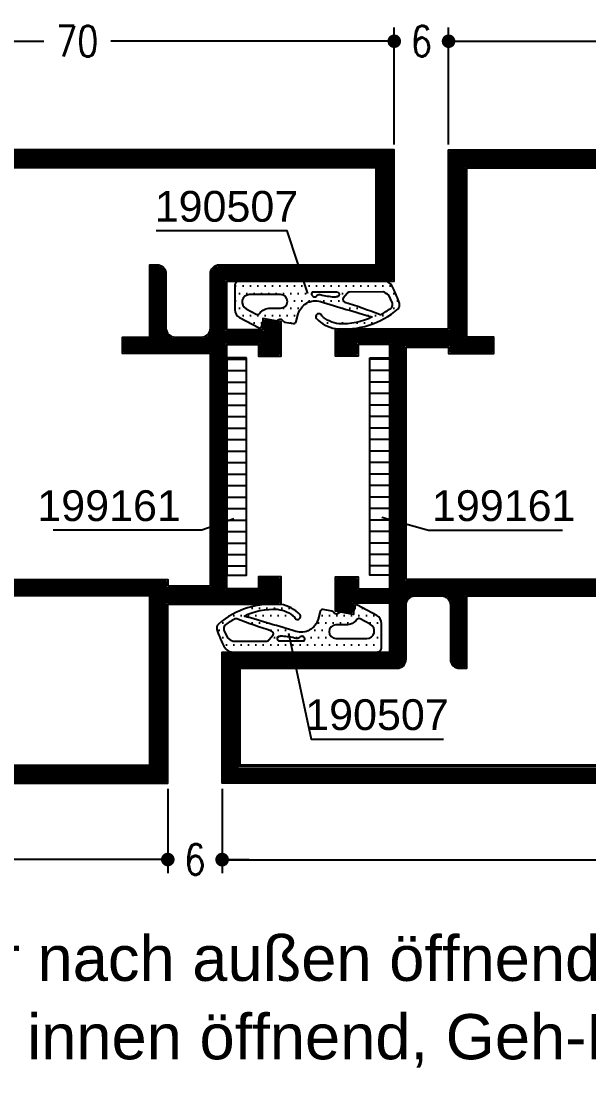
# Model space of a CAD drawing. Extents: x 16 to 119, y 66 to 211.
# Drawn here: x 51.6 to 82.9, y 152.5 to 210.6 of the extents above; entities that cross this region are included whole.
import ezdxf
from ezdxf.enums import TextEntityAlignment as Align

# ---------------------------------------------------------------- set-up
doc = ezdxf.new("R2010")
doc.units = 0
doc.header["$LTSCALE"] = 6
doc.linetypes.add('AUSGEZOGEN', pattern=[0])
doc.layers.get('0').update_dxf_attribs({"color": 4, "linetype": 'CONTINUOUS'})
doc.layers.get('DEFPOINTS').update_dxf_attribs({"linetype": 'AUSGEZOGEN'})
for name, color, linetype in [('01TXT', 7, 'CONTINUOUS'), ('DICHT_PAR', 3, 'CONTINUOUS'), ('DICHT_SCH', 3, 'CONTINUOUS'), ('KH_NOR', 7, 'CONTINUOUS'), ('KH_PAR', 3, 'CONTINUOUS'), ('KH_SCH', 3, 'CONTINUOUS'), ('LLMASSE', 7, 'AUSGEZOGEN'), ('PNR', 7, 'CONTINUOUS')]:
    doc.layers.add(name, color=color, linetype=linetype)
doc.styles.get("Standard").update_dxf_attribs({"font": 'simplex.shx', "width": 0.8})
doc.styles.add('SWISS', font='swiss.ttf')
doc.styles.add('SWISSL', font='swissl.ttf')
doc.dimstyles.new('DOK-1ZU1-PUNKT', dxfattribs={"dimscale": 0, "dimtxt": 3, "dimasz": 1.5, "dimexe": 1.5, "dimexo": 0.6, "dimgap": 1.5, "dimtad": 0, "dimdsep": 46, "dimtxsty": 'Standard', "dimblk": 'PUNKT', "dimblk1": 'PUNKT', "dimblk2": 'PUNKT', "dimcen": 0, "dimclrd": 2, "dimclre": 2, "dimclrt": 7, "dimadec": 0, "dimazin": 0, "dimtfac": 0.7, "dimtdec": 4, "dimtofl": 0, "dimtmove": 0, "dimatfit": 3, "dimldrblk": 'PUNKT', "dimfxl": 1, "dimtolj": 1, "dimtzin": 0, "dimarcsym": 0})

# ---------------------------------------------------------------- blocks, each defined once
blk = doc.blocks.new('*X16')
at = {"color": 0}
for p, q in [((0.4, 0.2), (0.4, 94.8)), ((0.6, 0.2), (0.6, 94.8)), ((0.8, 0.2), (0.8, 94.8)), ((1, 0.2), (1, 94.8)), ((1.2, 0.2), (1.2, 94.8)), ((1.4, 0.2), (1.4, 94.8)), ((1.6, 0.2), (1.6, 94.8)), ((68.6, 25.2), (68.6, 69.8)), ((68.8, 25.2), (68.8, 69.8)), ((69, 25.2), (69, 69.8)), ((69.2, 25.2), (69.2, 69.8)), ((69.4, 25.2), (69.4, 69.8)), ((69.6, 25.2), (69.6, 69.8)), ((21, 12.7), (21, 68.3)), ((21.2, 12.7), (21.2, 68.3)), ((21.4, 18.7), (21.4, 68.3)), ((21.6, 18.7), (21.6, 68.3)), ((21.8, 18.7), (21.8, 68.3)), ((22, 18.7), (22, 68.3)), ((22.2, 18.7), (22.2, 68.3)), ((68.4, 25.2), (68.4, 65.3)), ((47.8, 25.2), (47.8, 29.8)), ((48, 25.2), (48, 29.8)), ((48.2, 25.2), (48.2, 29.8)), ((48.4, 25.2), (48.4, 29.8)), ((48.6, 18.7), (48.6, 29.8)), ((48.8, 12.7), (48.8, 29.8)), ((49, 12.7), (49, 29.8)), ((13, 25.81), (13, 26.8)), ((13.2, 25.58), (13.2, 26.8)), ((13.4, 25.46), (13.4, 26.8)), ((13.6, 25.41), (13.6, 26.8)), ((13.8, 25.4), (13.8, 26.8)), ((14, 25.4), (14, 26.8)), ((14.2, 25.4), (14.2, 26.8)), ((14.4, 25.4), (14.4, 26.8)), ((14.6, 25.4), (14.6, 26.8)), ((14.8, 25.4), (14.8, 26.8)), ((15, 25.4), (15, 26.8)), ((15.2, 25.4), (15.2, 26.8)), ((15.4, 25.4), (15.4, 26.8)), ((15.6, 25.4), (15.6, 26.8)), ((15.8, 25.4), (15.8, 26.8)), ((16, 25.4), (16, 26.8)), ((16.2, 25.4), (16.2, 26.8)), ((16.4, 25.4), (16.4, 26.8)), ((16.6, 25.4), (16.6, 26.8)), ((16.8, 25.4), (16.8, 26.8)), ((17, 25.4), (17, 26.8)), ((17.2, 25.4), (17.2, 26.8)), ((17.4, 25.4), (17.4, 26.8)), ((17.6, 25.4), (17.6, 26.8)), ((17.8, 25.4), (17.8, 26.8)), ((18, 25.4), (18, 26.8)), ((18.2, 25.4), (18.2, 26.8)), ((18.4, 25.4), (18.4, 26.8)), ((18.6, 25.4), (18.6, 26.8)), ((18.8, 25.4), (18.8, 26.8)), ((19, 25.4), (19, 26.8)), ((19.2, 25.4), (19.2, 26.8)), ((19.4, 25.4), (19.4, 26.8)), ((19.6, 25.4), (19.6, 26.8)), ((19.8, 25.4), (19.8, 26.8)), ((20, 25.36), (20, 26.8)), ((20.2, 25.29), (20.2, 26.8)), ((20.4, 25.17), (20.4, 26.8)), ((20.6, 24.99), (20.6, 26.8)), ((20.8, 24.68), (20.8, 26.8)), ((49.2, 12.7), (49.2, 26.8)), ((49.4, 12.7), (49.4, 26.8)), ((49.6, 12.7), (49.6, 26.8)), ((49.8, 12.7), (49.8, 26.8)), ((50, 25.2), (50, 26.8)), ((50.2, 25.2), (50.2, 26.8)), ((50.4, 25.2), (50.4, 26.8)), ((50.6, 25.2), (50.6, 26.8)), ((50.8, 25.2), (50.8, 26.8)), ((51, 25.2), (51, 26.8)), ((51.2, 25.2), (51.2, 26.8)), ((51.4, 25.2), (51.4, 26.8)), ((51.6, 25.2), (51.6, 26.8)), ((51.8, 25.2), (51.8, 26.8)), ((52, 25.2), (52, 26.8)), ((52.2, 25.2), (52.2, 26.8)), ((52.4, 25.2), (52.4, 26.8)), ((52.6, 25.2), (52.6, 26.8)), ((52.8, 25.2), (52.8, 26.8)), ((53, 25.2), (53, 26.8)), ((53.2, 25.2), (53.2, 26.8)), ((53.4, 25.2), (53.4, 26.8)), ((53.6, 25.2), (53.6, 26.8)), ((53.8, 25.2), (53.8, 26.8)), ((54, 25.2), (54, 26.8)), ((54.2, 25.2), (54.2, 26.8)), ((54.4, 25.2), (54.4, 26.8)), ((54.6, 25.2), (54.6, 26.8)), ((54.8, 25.2), (54.8, 26.8)), ((55, 25.2), (55, 26.8)), ((55.2, 25.2), (55.2, 26.8)), ((55.4, 25.2), (55.4, 26.8)), ((55.6, 25.2), (55.6, 26.8)), ((55.8, 25.2), (55.8, 26.8)), ((56, 25.2), (56, 26.8)), ((56.2, 25.2), (56.2, 26.8)), ((56.4, 25.2), (56.4, 26.8)), ((56.6, 25.2), (56.6, 26.8)), ((56.8, 25.2), (56.8, 26.8)), ((57, 25.2), (57, 26.8)), ((57.2, 25.2), (57.2, 26.8)), ((57.4, 25.2), (57.4, 26.8)), ((57.6, 25.2), (57.6, 26.8)), ((57.8, 25.2), (57.8, 26.8)), ((58, 25.2), (58, 26.8)), ((58.2, 25.2), (58.2, 26.8)), ((58.4, 25.2), (58.4, 26.8)), ((58.6, 25.2), (58.6, 26.8)), ((58.8, 25.2), (58.8, 26.8)), ((59, 25.2), (59, 26.8)), ((59.2, 25.2), (59.2, 26.8)), ((59.4, 25.2), (59.4, 26.8)), ((59.6, 25.2), (59.6, 26.8)), ((59.8, 25.2), (59.8, 26.8)), ((60, 25.2), (60, 26.8)), ((60.2, 25.2), (60.2, 26.8)), ((60.4, 25.2), (60.4, 26.8)), ((60.6, 25.2), (60.6, 26.8)), ((60.8, 25.2), (60.8, 26.8)), ((61, 25.2), (61, 26.8)), ((61.2, 25.2), (61.2, 26.8)), ((61.4, 25.2), (61.4, 26.8)), ((61.6, 25.2), (61.6, 26.8)), ((61.8, 25.2), (61.8, 26.8)), ((62, 25.2), (62, 26.8)), ((62.2, 25.2), (62.2, 26.8)), ((62.4, 25.2), (62.4, 26.8)), ((62.6, 25.2), (62.6, 26.8)), ((62.8, 25.2), (62.8, 26.8)), ((63, 25.2), (63, 26.8)), ((63.2, 25.2), (63.2, 26.8)), ((63.4, 25.2), (63.4, 26.8)), ((63.6, 25.2), (63.6, 26.8)), ((63.8, 25.2), (63.8, 26.8)), ((64, 25.2), (64, 26.8)), ((64.2, 25.2), (64.2, 26.8)), ((64.4, 25.2), (64.4, 26.8)), ((64.6, 25.2), (64.6, 26.8)), ((64.8, 25.2), (64.8, 26.8)), ((65, 25.2), (65, 26.8)), ((65.2, 25.2), (65.2, 26.8)), ((65.4, 25.2), (65.4, 26.8)), ((65.6, 25.2), (65.6, 26.8)), ((65.8, 25.2), (65.8, 26.8)), ((66, 25.2), (66, 26.8)), ((66.2, 25.2), (66.2, 26.8)), ((66.4, 25.2), (66.4, 26.8)), ((66.6, 25.2), (66.6, 26.8)), ((66.8, 25.2), (66.8, 26.8)), ((67, 25.2), (67, 26.8)), ((67.2, 25.2), (67.2, 26.8)), ((67.4, 25.2), (67.4, 26.8)), ((67.6, 25.2), (67.6, 26.8)), ((67.8, 25.2), (67.8, 26.8)), ((68, 25.2), (68, 26.8)), ((68.2, 25.2), (68.2, 26.8)), ((13.2, 0.2), (13.2, 19.92)), ((13.4, 0.2), (13.4, 20.04)), ((13.6, 0.2), (13.6, 20.09)), ((13.8, 0.2), (13.8, 20.1)), ((14, 0.2), (14, 20.1)), ((14.2, 0.2), (14.2, 20.1)), ((14.4, 18.7), (14.4, 20.1)), ((14.6, 18.7), (14.6, 20.1)), ((14.8, 18.7), (14.8, 20.1)), ((15, 18.7), (15, 20.1)), ((15.2, 18.7), (15.2, 20.1)), ((15.4, 18.7), (15.4, 20.1)), ((15.6, 18.7), (15.6, 20.1)), ((15.8, 18.7), (15.8, 20.1)), ((16, 18.7), (16, 20.1)), ((16.2, 18.7), (16.2, 20.1)), ((16.4, 18.7), (16.4, 20.1)), ((16.6, 18.7), (16.6, 20.1)), ((16.8, 18.7), (16.8, 20.1)), ((17, 18.7), (17, 20.1)), ((17.2, 18.7), (17.2, 20.1)), ((17.4, 18.7), (17.4, 20.1)), ((17.6, 18.7), (17.6, 20.1)), ((17.8, 18.7), (17.8, 20.1)), ((18, 18.7), (18, 20.1)), ((18.2, 18.7), (18.2, 20.1)), ((18.4, 18.7), (18.4, 20.1)), ((18.6, 18.7), (18.6, 20.1)), ((18.8, 18.7), (18.8, 20.1)), ((19, 18.7), (19, 20.1)), ((19.2, 18.7), (19.2, 20.1)), ((19.4, 18.7), (19.4, 20.1)), ((19.6, 18.7), (19.6, 20.1)), ((19.8, 18.7), (19.8, 20.1)), ((20, 18.7), (20, 20.14)), ((20.2, 12.7), (20.2, 20.21)), ((20.4, 12.7), (20.4, 20.33)), ((20.6, 12.7), (20.6, 20.51)), ((20.8, 12.7), (20.8, 20.82)), ((22.4, 18.7), (22.4, 20.1)), ((22.6, 18.7), (22.6, 20.1)), ((22.8, 18.7), (22.8, 20.1)), ((23, 18.7), (23, 20.1)), ((23.2, 18.7), (23.2, 20.1)), ((23.4, 18.7), (23.4, 20.1)), ((23.6, 18.7), (23.6, 20.1)), ((23.8, 18.7), (23.8, 20.1)), ((24, 18.7), (24, 20.1)), ((24.2, 18.7), (24.2, 20.1)), ((24.4, 18.7), (24.4, 20.1)), ((24.6, 18.7), (24.6, 20.1)), ((24.8, 18.7), (24.8, 20.1)), ((25, 18.7), (25, 20.1)), ((25.2, 18.7), (25.2, 20.1)), ((25.4, 18.7), (25.4, 20.1)), ((25.6, 18.7), (25.6, 20.1)), ((25.8, 18.7), (25.8, 20.1)), ((26, 18.7), (26, 20.1)), ((26.2, 18.7), (26.2, 20.1)), ((26.4, 18.7), (26.4, 20.1)), ((26.6, 18.7), (26.6, 20.1)), ((26.8, 18.7), (26.8, 20.1)), ((27, 18.7), (27, 20.1)), ((27.2, 18.7), (27.2, 20.1)), ((27.4, 18.7), (27.4, 20.1)), ((27.6, 18.7), (27.6, 20.1)), ((27.8, 18.7), (27.8, 20.1)), ((28, 18.7), (28, 20.1)), ((28.2, 18.7), (28.2, 20.1)), ((28.4, 18.7), (28.4, 20.1)), ((28.6, 18.7), (28.6, 20.1)), ((28.8, 18.7), (28.8, 20.1)), ((29, 18.7), (29, 20.1)), ((29.2, 18.7), (29.2, 20.1)), ((29.4, 18.7), (29.4, 20.1)), ((29.6, 18.7), (29.6, 20.1)), ((29.8, 18.7), (29.8, 20.1)), ((30, 18.7), (30, 20.1)), ((30.2, 18.7), (30.2, 20.1)), ((30.4, 18.7), (30.4, 20.1)), ((30.6, 18.7), (30.6, 20.1)), ((30.8, 18.7), (30.8, 20.1)), ((31, 18.7), (31, 20.1)), ((31.2, 18.7), (31.2, 20.1)), ((31.4, 18.7), (31.4, 20.1)), ((31.6, 18.7), (31.6, 20.1)), ((31.8, 18.7), (31.8, 20.1)), ((32, 18.7), (32, 20.1)), ((32.2, 18.7), (32.2, 20.1)), ((32.4, 18.7), (32.4, 20.1)), ((32.6, 18.7), (32.6, 20.1)), ((32.8, 18.7), (32.8, 20.1)), ((33, 18.7), (33, 20.1)), ((33.2, 18.7), (33.2, 20.1)), ((33.4, 18.7), (33.4, 20.1)), ((33.6, 18.7), (33.6, 20.1)), ((33.8, 18.7), (33.8, 20.1)), ((34, 18.7), (34, 20.1)), ((34.2, 18.7), (34.2, 20.1)), ((34.4, 18.7), (34.4, 20.1)), ((34.6, 18.7), (34.6, 20.1)), ((34.8, 18.7), (34.8, 20.1)), ((35, 18.7), (35, 20.1)), ((35.2, 18.7), (35.2, 20.1)), ((35.4, 18.7), (35.4, 20.1)), ((35.6, 18.7), (35.6, 20.1)), ((35.8, 18.7), (35.8, 20.1)), ((36, 18.7), (36, 20.1)), ((36.2, 18.7), (36.2, 20.1)), ((36.4, 18.7), (36.4, 20.1)), ((36.6, 18.7), (36.6, 20.1)), ((36.8, 18.7), (36.8, 20.1)), ((37, 18.7), (37, 20.1)), ((37.2, 18.7), (37.2, 20.1)), ((37.4, 18.7), (37.4, 20.1)), ((37.6, 18.7), (37.6, 20.1)), ((37.8, 18.7), (37.8, 20.1)), ((38, 18.7), (38, 20.1)), ((38.2, 18.7), (38.2, 20.1)), ((38.4, 18.7), (38.4, 20.1)), ((38.6, 18.7), (38.6, 20.1)), ((38.8, 18.7), (38.8, 20.1)), ((39, 18.7), (39, 20.1)), ((39.2, 18.7), (39.2, 20.1)), ((39.4, 18.7), (39.4, 20.1)), ((39.6, 18.7), (39.6, 20.1)), ((39.8, 18.7), (39.8, 20.1)), ((40, 18.7), (40, 20.1)), ((40.2, 18.7), (40.2, 20.1)), ((40.4, 18.7), (40.4, 20.1)), ((40.6, 18.7), (40.6, 20.1)), ((40.8, 18.7), (40.8, 20.1)), ((41, 18.7), (41, 20.1)), ((41.2, 18.7), (41.2, 20.1)), ((41.4, 18.7), (41.4, 20.1)), ((41.6, 18.7), (41.6, 20.1)), ((41.8, 18.7), (41.8, 20.1)), ((42, 18.7), (42, 20.1)), ((42.2, 18.7), (42.2, 20.1)), ((42.4, 18.7), (42.4, 20.1)), ((42.6, 18.7), (42.6, 20.1)), ((42.8, 18.7), (42.8, 20.1)), ((43, 18.7), (43, 20.1)), ((43.2, 18.7), (43.2, 20.1)), ((43.4, 18.7), (43.4, 20.1)), ((43.6, 18.7), (43.6, 20.1)), ((43.8, 18.7), (43.8, 20.1)), ((44, 18.7), (44, 20.1)), ((44.2, 18.7), (44.2, 20.1)), ((44.4, 18.7), (44.4, 20.1)), ((44.6, 18.7), (44.6, 20.1)), ((44.8, 18.7), (44.8, 20.1)), ((45, 18.7), (45, 20.1)), ((45.2, 18.7), (45.2, 20.1)), ((45.4, 18.7), (45.4, 20.1)), ((45.6, 18.7), (45.6, 20.1)), ((45.8, 18.7), (45.8, 20.1)), ((46, 18.7), (46, 20.1)), ((46.2, 18.7), (46.2, 20.1)), ((46.4, 18.7), (46.4, 20.1)), ((46.6, 18.7), (46.6, 20.1)), ((46.8, 18.7), (46.8, 20.1)), ((47, 18.7), (47, 20.1)), ((47.2, 18.7), (47.2, 20.1)), ((47.4, 18.7), (47.4, 20.1)), ((47.6, 18.7), (47.6, 20.1)), ((47.8, 18.7), (47.8, 20.1)), ((48, 18.7), (48, 20.1)), ((48.2, 18.7), (48.2, 20.1)), ((48.4, 18.7), (48.4, 20.1)), ((13, 0.2), (13, 19.69)), ((19, 13.62), (19, 14.3)), ((19.2, 12.7), (19.2, 14.3)), ((19.4, 12.7), (19.4, 14.3)), ((19.6, 12.7), (19.6, 14.3)), ((19.8, 12.7), (19.8, 14.3)), ((20, 12.7), (20, 14.3)), ((21.4, 12.7), (21.4, 14.8)), ((21.6, 12.7), (21.6, 14.8)), ((21.8, 12.7), (21.8, 14.8)), ((22, 12.7), (22, 14.8)), ((22.2, 12.7), (22.2, 14.8)), ((22.4, 12.7), (22.4, 14.8)), ((47.6, 12.7), (47.6, 14.8)), ((47.8, 12.7), (47.8, 14.8)), ((48, 12.7), (48, 14.8)), ((48.2, 12.7), (48.2, 14.8)), ((48.4, 12.7), (48.4, 14.8)), ((48.6, 12.7), (48.6, 14.8)), ((1.8, 0.2), (1.8, 1.8)), ((2, 0.2), (2, 1.8)), ((2.2, 0.2), (2.2, 1.8)), ((2.4, 0.2), (2.4, 1.8)), ((2.6, 0.2), (2.6, 1.8)), ((2.8, 0.2), (2.8, 1.8)), ((3, 0.2), (3, 1.8)), ((3.2, 0.2), (3.2, 1.8)), ((3.4, 0.2), (3.4, 1.8)), ((3.6, 0.2), (3.6, 1.8)), ((3.8, 0.2), (3.8, 1.8)), ((4, 0.2), (4, 1.8)), ((4.2, 0.2), (4.2, 1.8)), ((4.4, 0.2), (4.4, 1.8)), ((4.6, 0.2), (4.6, 1.8)), ((4.8, 0.2), (4.8, 1.8)), ((5, 0.2), (5, 1.8)), ((5.2, 0.2), (5.2, 1.8)), ((5.4, 0.2), (5.4, 1.8)), ((5.6, 0.2), (5.6, 1.8)), ((5.8, 0.2), (5.8, 1.8)), ((6, 0.2), (6, 1.8)), ((6.2, 0.2), (6.2, 1.8)), ((6.4, 0.2), (6.4, 1.8)), ((6.6, 0.2), (6.6, 1.8)), ((6.8, 0.2), (6.8, 1.8)), ((7, 0.2), (7, 1.8)), ((7.2, 0.2), (7.2, 1.8)), ((7.4, 0.2), (7.4, 1.8)), ((7.6, 0.2), (7.6, 1.8)), ((7.8, 0.2), (7.8, 1.8)), ((8, 0.2), (8, 1.8)), ((8.2, 0.2), (8.2, 1.8)), ((8.4, 0.2), (8.4, 1.8)), ((8.6, 0.2), (8.6, 1.8)), ((8.8, 0.2), (8.8, 1.8)), ((9, 0.2), (9, 1.8)), ((9.2, 0.2), (9.2, 1.8)), ((9.4, 0.2), (9.4, 1.8)), ((9.6, 0.2), (9.6, 1.8)), ((9.8, 0.2), (9.8, 1.8)), ((10, 0.2), (10, 1.8)), ((10.2, 0.2), (10.2, 1.8)), ((10.4, 0.2), (10.4, 1.8)), ((10.6, 0.2), (10.6, 1.8)), ((10.8, 0.2), (10.8, 1.8)), ((11, 0.2), (11, 1.8)), ((11.2, 0.2), (11.2, 1.8)), ((11.4, 0.2), (11.4, 1.8)), ((11.6, 0.2), (11.6, 1.8)), ((11.8, 0.2), (11.8, 1.8)), ((12, 0.2), (12, 1.8)), ((12.2, 0.2), (12.2, 1.8)), ((12.4, 0.2), (12.4, 1.8)), ((12.6, 0.2), (12.6, 1.8)), ((12.8, 0.2), (12.8, 1.8))]:
    blk.add_line(p, q, dxfattribs=at)
blk = doc.blocks.new('B-LL132343')
at = {"layer": 'KH_NOR'}
blk.add_lwpolyline([(0, 101), (0, 6), (14.5, 6), (14.5, 24.5), (19.9, 24.5), (19.9, 20.5), (18.64, 20.5), (19, 18.5), (22.8, 18.5), (22.8, 21), (21.5, 21), (21.5, 24.5), (48.5, 24.5), (48.5, 21), (47.2, 21), (47.2, 18.5), (50.2, 18.5), (50.2, 31), (70, 31), (70, 76)], dxfattribs=at)
blk.add_lwpolyline([(13.7, 69.7, -0.414214), (12.7, 70.7), (12.7, 91.7), (9.2, 91.7), (9.2, 99), (2, 99), (2, 8), (12.7, 8), (12.7, 25.3, -0.414214), (13.7, 26.3), (19.7, 26.3, 0.414214), (20.7, 27.3), (20.7, 30.2, 0.414214), (19.7, 31.2), (13.7, 31.2, -0.414214), (12.7, 32.2), (12.7, 33), (20.7, 33), (20.7, 69.7), (13.7, 69.7)], format="xyb", close=True, dxfattribs=at)
blk.add_lwpolyline([(22.5, 72.7), (22.5, 26.3), (48.2, 26.3), (48.2, 31), (47.5, 31), (47.5, 36), (49.3, 36), (49.3, 33), (68, 33), (68, 69.7), (49.3, 69.7), (49.3, 66.7), (47.5, 66.7), (47.5, 72.7), (22.5, 72.7)], close=True, dxfattribs=at)
at = {"layer": 'KH_PAR'}
blk.add_lwpolyline([(0.2, 100.8), (0.2, 6.2), (14.3, 6.2), (14.3, 24.7), (20.1, 24.7), (20.1, 20.3), (18.88, 20.3), (19.16, 18.7), (22.6, 18.7), (22.6, 20.8), (21.3, 20.8), (21.3, 24.7), (48.7, 24.7), (48.7, 20.8), (47.4, 20.8), (47.4, 18.7), (50, 18.7), (50, 31.2), (69.8, 31.2), (69.8, 75.8)], dxfattribs=at)
blk.add_lwpolyline([(13.7, 69.9, -0.414214), (12.9, 70.7), (12.9, 91.9), (9.4, 91.9), (9.4, 99.2), (1.8, 99.2), (1.8, 7.8), (12.9, 7.8), (12.9, 25.3, -0.414214), (13.7, 26.1), (19.7, 26.1, 0.414214), (20.9, 27.3), (20.9, 30.2, 0.414214), (19.7, 31.4), (13.7, 31.4, -0.414214), (12.9, 32.2), (12.9, 32.8), (20.9, 32.8), (20.9, 69.9), (13.7, 69.9)], format="xyb", close=True, dxfattribs=at)
blk.add_lwpolyline([(22.3, 72.9), (22.3, 26.1), (48.4, 26.1), (48.4, 31.2), (47.7, 31.2), (47.7, 35.8), (49.1, 35.8), (49.1, 32.8), (68.2, 32.8), (68.2, 69.9), (49.1, 69.9), (49.1, 66.9), (47.7, 66.9), (47.7, 72.9), (22.3, 72.9)], close=True, dxfattribs=at)
at = {"layer": 'KH_SCH'}
blk.add_blockref('*X16', (0, 6), dxfattribs=at)
blk = doc.blocks.new('STREIFEN')
at = {"layer": 'DICHT_SCH'}
h = blk.add_hatch(dxfattribs=at)
h.set_pattern_fill('LINE', color=256, scale=0.4, angle=90, style=0)
h.set_pattern_definition([(90, (-94.3153, -226.5009), (-1.27, 8e-17), [])])
h.paths.add_polyline_path([(0, 2.2), (0, 0), (24, 0), (24, 2.2)])
at = {"layer": 'DICHT_PAR'}
blk.add_lwpolyline([(0, 2.2), (0, 0), (24, 0), (24, 2.2)], close=True, dxfattribs=at)
blk = doc.blocks.new('LL199161')
blk.add_blockref('STREIFEN', (0, 0))
blk = doc.blocks.new('B-LL190507')
at = {"layer": 'DICHT_SCH'}
h = blk.add_hatch(dxfattribs=at)
h.set_pattern_fill('DOTS', color=256, scale=13, angle=90, style=0)
h.set_pattern_definition([(90, (-2.1042, 9.245), (-0.8125, 0.40625), [0, -0.8125])])
edge = h.paths.add_edge_path()
edge.add_arc((2.52, 5.66), 7.25, 176.5467, 206.4924, ccw=False)
edge.add_arc((-1.49, 5.76), 3.24, 136.466, 174.1543, ccw=False)
edge.add_arc((-3.95, 8.32), 0.337, 288.1014, 483.2427)
edge.add_arc((-1.58, 5.88), 3.73, 133.2131, 170.8315)
edge.add_arc((3.83, 5.56), 9.14, 174.2794, 220.8474)
edge.add_arc((-2.65, 0.02), 0.609, 225.1772, 284.6593)
edge.add_arc((-5.17, 8.44), 9.4, 286.5109, 297.7021)
edge.add_arc((-1.16, 1.22), 1.16, 287.9222, 357.4534)
edge.add_line((0, 1.17), (0, 17.1))
edge.add_arc((-0.5, 17.1), 0.5, 360, 450)
edge.add_line((-0.5, 17.6), (-3.16, 17.6))
edge.add_arc((-3.16, 16.6), 1, 90, 152)
edge.add_line((-4.04, 17.07), (-5.18, 14.93))
edge.add_arc((-5, 14.84), 0.2, 152, 255)
edge.add_line((-5.05, 14.65), (-4.5, 14.5))
edge.add_line((-4.5, 14.5), (-4.5, 13.28))
edge.add_arc((-4.2, 13.28), 0.3, 180, 210)
edge.add_line((-4.46, 13.13), (-4.24, 12.75))
edge.add_arc((-4.5, 12.6), 0.3, 295.932, 390, ccw=False)
edge.add_arc((-4.24, 12.06), 0.3, 115.932, 170)
edge.add_line((-4.53, 12.11), (-4.7, 11.17))
edge.add_arc((-4.4, 11.12), 0.3, 170, 255)
edge.add_line((-4.48, 10.83), (-3.64, 10.6))
edge.add_arc((-4.17, 8.69), 1.98, 344.1903, 434.6273, ccw=False)
edge.add_arc((267.76, -75.68), 282.73, 162.7521, 163.9639)
edge = h.paths.add_edge_path(flags=16)
edge.add_line((-3.07, 16.36), (-3.66, 15.24))
edge.add_arc((-3.4, 15.1), 0.3, 152, 232.3301)
edge.add_arc((-4.5, 13.68), 1.5, 360, 412.3301, ccw=False)
edge.add_line((-3, 13.68), (-3, 12.55))
edge.add_arc((-2.25, 12.55), 0.75, 180, 360)
edge.add_line((-1.5, 12.55), (-1.5, 15.97))
edge.add_arc((-2.33, 15.97), 0.834, 360, 512)
edge = h.paths.add_edge_path(flags=16)
edge.add_arc((-1.96, 8.25), 0.464, 348.1957, 394.0677, ccw=False)
edge.add_arc((5.08, 6.34), 6.83, 164.5836, 177.4216)
edge.add_arc((-0.55, 6.58), 1.19, 176.7166, 195.3946)
edge.add_line((-1.7, 6.26), (-1.6, 6.09))
edge.add_arc((-1.48, 6.31), 0.253, 240.7297, 366.7579)
edge.add_line((-1.23, 6.34), (-1.24, 9.07))
edge.add_arc((-1.43, 8.8), 0.327, 416.3347, 602.9129)
edge = h.paths.add_edge_path(flags=16)
edge.add_arc((-2.59, 0.57), 0.399, 284.2836, 305.0373)
edge.add_line((-2.36, 0.24), (-1.57, 0.6))
edge.add_arc((-3.31, 2.09), 2.29, 319.5545, 337.1345)
edge.add_line((-1.2, 1.2), (-1.22, 4.95))
edge.add_arc((-1.52, 4.95), 0.3, 360.3199, 420.3199)
edge.add_line((-1.37, 5.21), (-1.89, 5.62))
edge.add_arc((-2.04, 5.36), 0.3, 420.3199, 520.1295)
edge.add_arc((-65.51, 25.46), 66.27, 338.9372, 342.4379, ccw=False)
edge.add_arc((-3.38, 1.52), 0.304, 155.8587, 215.755)
edge.add_arc((4.37, 5.76), 9.14, 208.9063, 217.0073)
edge.add_arc((-2.58, 0.98), 0.802, 244.1463, 276.2585)
at = {"layer": 'DICHT_PAR'}
for points in [[(-3.97, 2.42, -0.131411), (-4.72, 6.09, -0.165945), (-3.84, 8, 1.141701), (-4.13, 8.6, 0.165632), (-5.26, 6.47, 0.206034), (-3.08, -0.42, 0.265529), (-2.5, -0.57, 0.04887), (-0.8, 0.12, 0.313051), (0, 1.17), (0, 17.1, 0.414214), (-0.5, 17.6), (-3.16, 17.6, 0.277325), (-4.04, 17.07), (-5.18, 14.93, 0.482343), (-5.05, 14.65), (-4.5, 14.5), (-4.5, 13.28, 0.131652), (-4.46, 13.13), (-4.24, 12.75, -0.435165), (-4.37, 12.33, 0.240393), (-4.53, 12.11), (-4.7, 11.17, 0.388879), (-4.48, 10.83), (-3.64, 10.6, -0.416449), (-2.26, 8.15, 0.005287), (-3.97, 2.42)], [(-3.07, 16.36), (-3.66, 15.24, 0.365602), (-3.58, 14.86, -0.232386), (-3, 13.68), (-3, 12.55, 1), (-1.5, 12.55), (-1.5, 15.97, 0.781286), (-3.07, 16.36)], [(-1.57, 8.51, -0.202871), (-1.5, 8.16, 0.056075), (-1.74, 6.65, 0.081679), (-1.7, 6.26), (-1.6, 6.09, 0.61297), (-1.23, 6.34), (-1.24, 9.07, 1.059119), (-1.57, 8.51)], [(-2.49, 0.18, 0.090803), (-2.36, 0.24), (-1.57, 0.6, 0.076858), (-1.2, 1.2), (-1.22, 4.95, 0.267949), (-1.37, 5.21), (-1.89, 5.62, 0.465297), (-2.32, 5.46, -0.015276), (-3.66, 1.64, 0.267464), (-3.63, 1.34, 0.035362), (-2.93, 0.26, 0.14104), (-2.49, 0.18)]]:
    blk.add_lwpolyline(points, format="xyb", close=True, dxfattribs=at)
blk = doc.blocks.new('PUNKT')
at = {"color": 0, "linetype": 'CONTINUOUS'}
blk.add_line((-0.5, 0), (-1, 0), dxfattribs=at)
at = {"color": 0, "linetype": 'CONTINUOUS', "const_width": 0.5}
blk.add_lwpolyline([(-0.25, 0, 1), (0.25, 0, 1)], format="xyb", close=True, dxfattribs=at)
blk = doc.blocks.new('*D18')
at = {"color": 3, "linetype": 'ByBlock'}
for p, q in [((74.75, 240.5), (74.75, 246.95)), ((109.75, 240.5), (109.75, 246.95)), ((75.5, 246.2), (90.399, 246.2)), ((109, 246.2), (94.101, 246.2))]:
    blk.add_line(p, q, dxfattribs=at)
at = {"layer": 'DEFPOINTS', "color": 0, "linetype": 'ByBlock'}
for p in [(109.75, 246.2), (74.75, 240.2), (109.75, 240.2)]:
    blk.add_point(p, dxfattribs=at)
at = {"color": 3, "linetype": 'ByBlock', "xscale": 0.75, "yscale": 0.75, "zscale": 0.75, "rotation": 180}
blk.add_blockref('PUNKT', (74.75, 246.2), dxfattribs=at)
at = {"color": 3, "linetype": 'ByBlock', "xscale": 0.75, "yscale": 0.75, "zscale": 0.75}
blk.add_blockref('PUNKT', (109.75, 246.2), dxfattribs=at)
at = {"color": 3, "linetype": 'ByBlock', "insert": (92.25, 246.2), "char_height": 1.7, "attachment_point": 5}
blk.add_mtext('\\A1;70', dxfattribs=at)
blk = doc.blocks.new('*D20')
at = {"color": 3, "linetype": 'ByBlock'}
for p, q in [((112.749, 246.5), (112.749, 246.95)), ((135.25, 240.5), (135.25, 246.95)), ((113.499, 246.2), (122.148, 246.2)), ((134.5, 246.2), (125.85, 246.2))]:
    blk.add_line(p, q, dxfattribs=at)
at = {"layer": 'DEFPOINTS', "color": 0, "linetype": 'ByBlock'}
for p in [(112.749, 246.2), (135.25, 246.2), (135.25, 240.2)]:
    blk.add_point(p, dxfattribs=at)
at = {"color": 3, "linetype": 'ByBlock', "xscale": 0.75, "yscale": 0.75, "zscale": 0.75, "rotation": 180}
blk.add_blockref('PUNKT', (112.749, 246.2), dxfattribs=at)
at = {"color": 3, "linetype": 'ByBlock', "xscale": 0.75, "yscale": 0.75, "zscale": 0.75}
blk.add_blockref('PUNKT', (135.25, 246.2), dxfattribs=at)
at = {"color": 3, "linetype": 'ByBlock', "insert": (123.999, 246.2), "char_height": 1.7, "attachment_point": 5}
blk.add_mtext('\\A1;45', dxfattribs=at)
blk = doc.blocks.new('*D21')
at = {"color": 3, "linetype": 'ByBlock'}
for p, q in [((109.75, 246.5), (109.75, 246.95)), ((112.749, 240.5), (112.749, 246.95)), ((109, 246.2), (108.25, 246.2)), ((113.499, 246.2), (114.249, 246.2))]:
    blk.add_line(p, q, dxfattribs=at)
at = {"layer": 'DEFPOINTS', "color": 0, "linetype": 'ByBlock'}
for p in [(109.75, 246.2), (112.749, 246.2), (112.749, 240.2)]:
    blk.add_point(p, dxfattribs=at)
at = {"color": 3, "linetype": 'ByBlock', "xscale": 0.75, "yscale": 0.75, "zscale": 0.75}
blk.add_blockref('PUNKT', (109.75, 246.2), dxfattribs=at)
at = {"color": 3, "linetype": 'ByBlock', "xscale": 0.75, "yscale": 0.75, "zscale": 0.75, "rotation": 180}
blk.add_blockref('PUNKT', (112.749, 246.2), dxfattribs=at)
at = {"color": 3, "linetype": 'ByBlock', "insert": (111.249, 246.2), "char_height": 1.7, "attachment_point": 5}
blk.add_mtext('\\A1;6', dxfattribs=at)
blk = doc.blocks.new('*D22')
at = {"color": 3, "linetype": 'ByBlock'}
for p, q in [((62.678, 168.203), (62.678, 163.527)), ((110.178, 168.203), (110.178, 163.527)), ((63.428, 164.277), (84.577, 164.277)), ((109.428, 164.277), (88.279, 164.277))]:
    blk.add_line(p, q, dxfattribs=at)
at = {"layer": 'DEFPOINTS', "color": 0, "linetype": 'ByBlock'}
for p in [(62.678, 168.503), (110.178, 168.503), (110.178, 164.277)]:
    blk.add_point(p, dxfattribs=at)
at = {"color": 3, "linetype": 'ByBlock', "xscale": 0.75, "yscale": 0.75, "zscale": 0.75, "rotation": 180}
blk.add_blockref('PUNKT', (62.678, 164.277), dxfattribs=at)
at = {"color": 3, "linetype": 'ByBlock', "xscale": 0.75, "yscale": 0.75, "zscale": 0.75}
blk.add_blockref('PUNKT', (110.178, 164.277), dxfattribs=at)
at = {"color": 3, "linetype": 'ByBlock', "insert": (86.428, 164.277), "char_height": 1.7, "attachment_point": 5}
blk.add_mtext('\\A1;95', dxfattribs=at)
blk = doc.blocks.new('*D23')
at = {"color": 3, "linetype": 'ByBlock'}
for p, q in [((24.678, 168.203), (24.678, 163.539)), ((59.678, 168.203), (59.678, 163.539)), ((25.428, 164.289), (40.327, 164.289)), ((58.928, 164.289), (44.029, 164.289))]:
    blk.add_line(p, q, dxfattribs=at)
at = {"layer": 'DEFPOINTS', "color": 0, "linetype": 'ByBlock'}
for p in [(24.678, 168.503), (59.678, 168.503), (59.678, 164.289)]:
    blk.add_point(p, dxfattribs=at)
at = {"color": 3, "linetype": 'ByBlock', "xscale": 0.75, "yscale": 0.75, "zscale": 0.75, "rotation": 180}
blk.add_blockref('PUNKT', (24.678, 164.289), dxfattribs=at)
at = {"color": 3, "linetype": 'ByBlock', "xscale": 0.75, "yscale": 0.75, "zscale": 0.75}
blk.add_blockref('PUNKT', (59.678, 164.289), dxfattribs=at)
at = {"color": 3, "linetype": 'ByBlock', "insert": (42.178, 164.289), "char_height": 1.7, "attachment_point": 5}
blk.add_mtext('\\A1;70', dxfattribs=at)
blk = doc.blocks.new('*D24')
at = {"color": 3, "linetype": 'ByBlock'}
for p, q in [((59.678, 168.203), (59.678, 163.539)), ((62.678, 168.203), (62.678, 163.539)), ((58.928, 164.289), (58.178, 164.289)), ((63.428, 164.289), (64.178, 164.289))]:
    blk.add_line(p, q, dxfattribs=at)
at = {"layer": 'DEFPOINTS', "color": 0, "linetype": 'ByBlock'}
for p in [(59.678, 168.503), (62.678, 168.503), (59.678, 164.289)]:
    blk.add_point(p, dxfattribs=at)
at = {"color": 3, "linetype": 'ByBlock', "xscale": 0.75, "yscale": 0.75, "zscale": 0.75}
blk.add_blockref('PUNKT', (59.678, 164.289), dxfattribs=at)
at = {"color": 3, "linetype": 'ByBlock', "xscale": 0.75, "yscale": 0.75, "zscale": 0.75, "rotation": 180}
blk.add_blockref('PUNKT', (62.678, 164.289), dxfattribs=at)
at = {"color": 3, "linetype": 'ByBlock', "insert": (61.178, 164.289), "char_height": 1.7, "attachment_point": 5}
blk.add_mtext('\\A1;6', dxfattribs=at)
blk = doc.blocks.new('B-LL132344')
at = {"layer": 'KH_SCH'}
h = blk.add_hatch(dxfattribs=at)
h.set_pattern_fill('_U', color=256, scale=0.2, style=0, pattern_type=0)
h.set_pattern_definition([(0, (33.76174, 26.39454), (0, 0.2), [])])
edge = h.paths.add_edge_path()
edge.add_line((0.2, 6.2), (20, 6.2))
edge.add_line((20, 6.2), (20, -6.3))
edge.add_line((20, -6.3), (22.6, -6.3))
edge.add_line((22.6, -6.3), (22.6, -4.2))
edge.add_line((22.6, -4.2), (21.3, -4.2))
edge.add_line((21.3, -4.2), (21.3, -0.3))
edge.add_line((21.3, -0.3), (48.7, -0.3))
edge.add_line((48.7, -0.3), (48.7, -4.2))
edge.add_line((48.7, -4.2), (47.4, -4.2))
edge.add_line((47.4, -4.2), (47.4, -6.3))
edge.add_line((47.4, -6.3), (50.84, -6.3))
edge.add_line((50.84, -6.3), (51.12, -4.7))
edge.add_line((51.12, -4.7), (49.9, -4.7))
edge.add_line((49.9, -4.7), (49.9, -0.3))
edge.add_line((49.9, -0.3), (55.7, -0.3))
edge.add_line((55.7, -0.3), (55.7, -18.8))
edge.add_line((55.7, -18.8), (69.8, -18.8))
edge.add_line((69.8, -18.8), (69.8, 50.8))
edge.add_line((69.8, 50.8), (68.1, 50.8))
edge.add_arc((68.1, 49), 1.8, 90, 135)
edge.add_line((66.83, 50.27), (66.52, 49.97))
edge.add_line((66.52, 49.97), (66.63, 49.7))
edge.add_line((66.63, 49.7), (68.5, 49.7))
edge.add_line((68.5, 49.7), (68.5, 46.3))
edge.add_line((68.5, 46.3), (53.9, 46.3))
edge.add_line((53.9, 46.3), (53.9, 49.7))
edge.add_line((53.9, 49.7), (55.8, 49.7))
edge.add_line((55.8, 49.7), (55.8, 50))
edge.add_arc((55, 50), 0.8, 0, 90)
edge.add_line((55, 50.8), (52.7, 50.8))
edge.add_line((52.7, 50.8), (52.7, 46.3))
edge.add_line((52.7, 46.3), (49.1, 46.3))
edge.add_line((49.1, 46.3), (49.1, 48.7))
edge.add_line((49.1, 48.7), (49.6, 48.7))
edge.add_line((49.6, 48.7), (49.6, 49.3))
edge.add_line((49.6, 49.3), (20.4, 49.3))
edge.add_line((20.4, 49.3), (20.4, 48.7))
edge.add_line((20.4, 48.7), (20.9, 48.7))
edge.add_line((20.9, 48.7), (20.9, 46.3))
edge.add_line((20.9, 46.3), (14.3, 46.3))
edge.add_line((14.3, 46.3), (14.3, 69.3))
edge.add_line((14.3, 69.3), (13.7, 69.3))
edge.add_line((13.7, 69.3), (13.7, 68.3))
edge.add_line((13.7, 68.3), (11.8, 68.3))
edge.add_arc((11.8, 69.3), 1, 180, 270, ccw=False)
edge.add_line((10.8, 69.3), (10.8, 73.7))
edge.add_arc((11.8, 73.7), 1, 90, 180, ccw=False)
edge.add_line((11.8, 74.7), (13.7, 74.7))
edge.add_line((13.7, 74.7), (13.7, 73.7))
edge.add_line((13.7, 73.7), (14.3, 73.7))
edge.add_line((14.3, 73.7), (14.3, 75.8))
edge.add_line((14.3, 75.8), (0.2, 75.8))
edge.add_line((0.2, 75.8), (0.2, 6.2))
edge = h.paths.add_edge_path(flags=16)
edge.add_line((22.3, 47.9), (22.3, 6.2))
edge.add_line((22.3, 6.2), (21.6, 6.2))
edge.add_line((21.6, 6.2), (21.6, 1.1))
edge.add_line((21.6, 1.1), (47.7, 1.1))
edge.add_line((47.7, 1.1), (47.7, 10.8))
edge.add_line((47.7, 10.8), (49.1, 10.8))
edge.add_line((49.1, 10.8), (49.1, 7.8))
edge.add_line((49.1, 7.8), (57.1, 7.8))
edge.add_line((57.1, 7.8), (57.1, 7.2))
edge.add_arc((56.3, 7.2), 0.8, -90, 0, ccw=False)
edge.add_line((56.3, 6.4), (50.3, 6.4))
edge.add_arc((50.3, 5.2), 1.2, 90, 180)
edge.add_line((49.1, 5.2), (49.1, 2.3))
edge.add_arc((50.3, 2.3), 1.2, 180, 270)
edge.add_line((50.3, 1.1), (56.3, 1.1))
edge.add_arc((56.3, 0.3), 0.8, 0, 90, ccw=False)
edge.add_line((57.1, 0.3), (57.1, -17.2))
edge.add_line((57.1, -17.2), (68.2, -17.2))
edge.add_line((68.2, -17.2), (68.2, 44.9))
edge.add_line((68.2, 44.9), (49.1, 44.9))
edge.add_line((49.1, 44.9), (49.1, 41.9))
edge.add_line((49.1, 41.9), (47.7, 41.9))
edge.add_line((47.7, 41.9), (47.7, 47.9))
edge.add_line((47.7, 47.9), (22.3, 47.9))
edge = h.paths.add_edge_path(flags=16)
edge.add_line((20.9, 44.9), (13.7, 44.9))
edge.add_arc((13.7, 45.7), 0.8, 180, 270, ccw=False)
edge.add_line((12.9, 45.7), (12.9, 66.9))
edge.add_line((12.9, 66.9), (9.4, 66.9))
edge.add_line((9.4, 66.9), (9.4, 74.2))
edge.add_line((9.4, 74.2), (1.8, 74.2))
edge.add_line((1.8, 74.2), (1.8, 7.8))
edge.add_line((1.8, 7.8), (20.9, 7.8))
edge.add_line((20.9, 7.8), (20.9, 44.9))
at = {"layer": 'KH_NOR'}
blk.add_lwpolyline([(0, 76), (0, 6), (0, 6), (19.8, 6), (19.8, -6.5), (22.8, -6.5), (22.8, -4), (21.5, -4), (21.5, -0.5), (48.5, -0.5), (48.5, -4), (47.2, -4), (47.2, -6.5), (51, -6.5), (51.36, -4.5), (50.1, -4.5), (50.1, -0.5), (55.5, -0.5), (55.5, -19), (70, -19), (70, 51)], dxfattribs=at)
blk.add_lwpolyline([(20.7, 44.7), (13.7, 44.7, -0.414214), (12.7, 45.7), (12.7, 66.7), (9.2, 66.7), (9.2, 74), (2, 74), (2, 8), (20.7, 8), (20.7, 44.7)], format="xyb", close=True, dxfattribs=at)
blk.add_lwpolyline([(22.5, 47.7), (22.5, 6), (21.8, 6), (21.8, 1.3), (47.5, 1.3), (47.5, 11), (49.3, 11), (49.3, 8), (57.3, 8), (57.3, 7.2, -0.414214), (56.3, 6.2), (50.3, 6.2, 0.414214), (49.3, 5.2), (49.3, 2.3, 0.414214), (50.3, 1.3), (56.3, 1.3, -0.414214), (57.3, 0.3), (57.3, -17), (68, -17), (68, 44.7)], format="xyb", dxfattribs=at)
at = {"layer": 'KH_PAR'}
blk.add_lwpolyline([(0.2, 75.8), (0.2, 6.2), (0.2, 6.2), (20, 6.2), (20, -6.3), (22.6, -6.3), (22.6, -4.2), (21.3, -4.2), (21.3, -0.3), (48.7, -0.3), (48.7, -4.2), (47.4, -4.2), (47.4, -6.3), (50.84, -6.3), (51.12, -4.7), (49.9, -4.7), (49.9, -0.3), (55.7, -0.3), (55.7, -18.8), (69.8, -18.8), (69.8, 50.8)], dxfattribs=at)
blk.add_lwpolyline([(20.9, 44.9), (13.7, 44.9, -0.414214), (12.9, 45.7), (12.9, 66.9), (9.4, 66.9), (9.4, 74.2), (1.8, 74.2), (1.8, 7.8), (20.9, 7.8), (20.9, 44.9)], format="xyb", close=True, dxfattribs=at)
blk.add_lwpolyline([(22.3, 47.9), (22.3, 6.2), (21.6, 6.2), (21.6, 1.1), (47.7, 1.1), (47.7, 10.8), (49.1, 10.8), (49.1, 7.8), (57.1, 7.8), (57.1, 7.2, -0.414214), (56.3, 6.4), (50.3, 6.4, 0.414214), (49.1, 5.2), (49.1, 2.3, 0.414214), (50.3, 1.1), (56.3, 1.1, -0.414214), (57.1, 0.3), (57.1, -17.2), (68.2, -17.2), (68.2, 44.9)], format="xyb", dxfattribs=at)

msp = doc.modelspace()

# ---------------------------------------------------------------- linework, layer by layer
at = {"layer": 'PNR', "color": 3}
for points in [[(67.4068, 195.5695), (66.2678, 199.0302), (59.0438, 199.0302)], [(63.3273, 183.1125), (61.5528, 182.4919), (53.3446, 182.4919)], [(71.4896, 183.2012), (74.0625, 182.4919), (81.4611, 182.4919)], [(66.3473, 176.7959), (67.5894, 170.9441), (74.9022, 170.9441)]]:
    msp.add_lwpolyline(points, dxfattribs=at)

# ---------------------------------------------------------------- block references
at = {"yscale": 0.5, "zscale": 0.5}
for name, p, xscale, rotation in [('B-LL132344', (62.6783, 168.5034), 0.5, 90), ('B-LL132343', (59.6783, 168.5035), -0.5, 270), ('B-LL190507', (72.1783, 196.2535), 0.5, 89.99999999999999), ('LL199161', (62.9283, 192.0034), 0.5, 270), ('LL199161', (71.9283, 192.0034), -0.5, 89.99999999999999), ('B-LL190507', (62.6783, 175.7535), 0.5, 270)]:
    msp.add_blockref(name, p, dxfattribs=dict(at, xscale=xscale, rotation=rotation))

# ---------------------------------------------------------------- texts
at = {"layer": '01TXT', "color": 40, "style": 'SWISS'}
for s, p in [('Mittelstoß, Anschlagtür nach außen öffnend, Geh-Flügel rechts', (16, 157.5832)), ('oder Anschlagtür nach innen öffnend, Geh-Flügel rechts', (16, 153.2499))]:
    msp.add_text(s, height=2.5, dxfattribs=at).set_placement(p)
at = {"layer": 'PNR', "color": 10, "style": 'SWISSL'}
for s, p in [('190507', (58.9552, 199.5302)), ('199161', (74.2601, 182.9919))]:
    msp.add_text(s, height=1.7, dxfattribs=at).set_placement(p)
for s, p in [('199161', (60.3995, 182.9919)), ('190507', (75.1873, 171.4441))]:
    msp.add_text(s, height=1.7, dxfattribs=at).set_placement(p, align=Align.RIGHT)

# ---------------------------------------------------------------- dimensions: what is measured, and where the dimension line sits
at = {"layer": 'LLMASSE'}
for base, p1, p2, picture, middle in [((72.1783, 209.5035), (37.1783, 203.5034), (72.1783, 203.5035), '*D18', (54.6783, 209.5035)), ((75.177, 209.5035), (72.1783, 209.5035), (75.177, 203.5035), '*D21', (73.6776, 209.5035)), ((97.6783, 209.5035), (75.177, 209.5035), (97.6783, 203.5034), '*D20', (86.4276, 209.5035))]:
    dim = msp.add_linear_dim(base=base, p1=p1, p2=p2, dimstyle='DOK-1ZU1-PUNKT', override={"dimscale": 0.5, "dimtxt": 3.4, "dimlfac": 2, "dimclrd": 3, "dimclre": 3, "dimclrt": 3}, dxfattribs=at)
    dim.commit()
    dim.dimension.update_dxf_attribs({"geometry": picture, "text_midpoint": middle, "insert": (-37.5717, -36.6966)})
for base, p1, p2, picture, middle in [((59.678, 164.289), (24.6783, 168.5035), (59.678, 168.5035), '*D23', (42.1782, 164.289)), ((59.678, 164.289), (62.678, 168.5035), (59.678, 168.5035), '*D24', (61.178, 164.289)), ((110.1783, 164.2769), (62.678, 168.5035), (110.1783, 168.5035), '*D22', (86.4282, 164.2769))]:
    dim = msp.add_linear_dim(base=base, p1=p1, p2=p2, dimstyle='DOK-1ZU1-PUNKT', override={"dimscale": 0.5, "dimtxt": 3.4, "dimlfac": 2, "dimclrd": 3, "dimclre": 3, "dimclrt": 3}, dxfattribs=at)
    dim.commit()
    dim.dimension.update_dxf_attribs({"geometry": picture, "text_midpoint": middle, "dimtype": 160})

doc.saveas('drawing.dxf')
